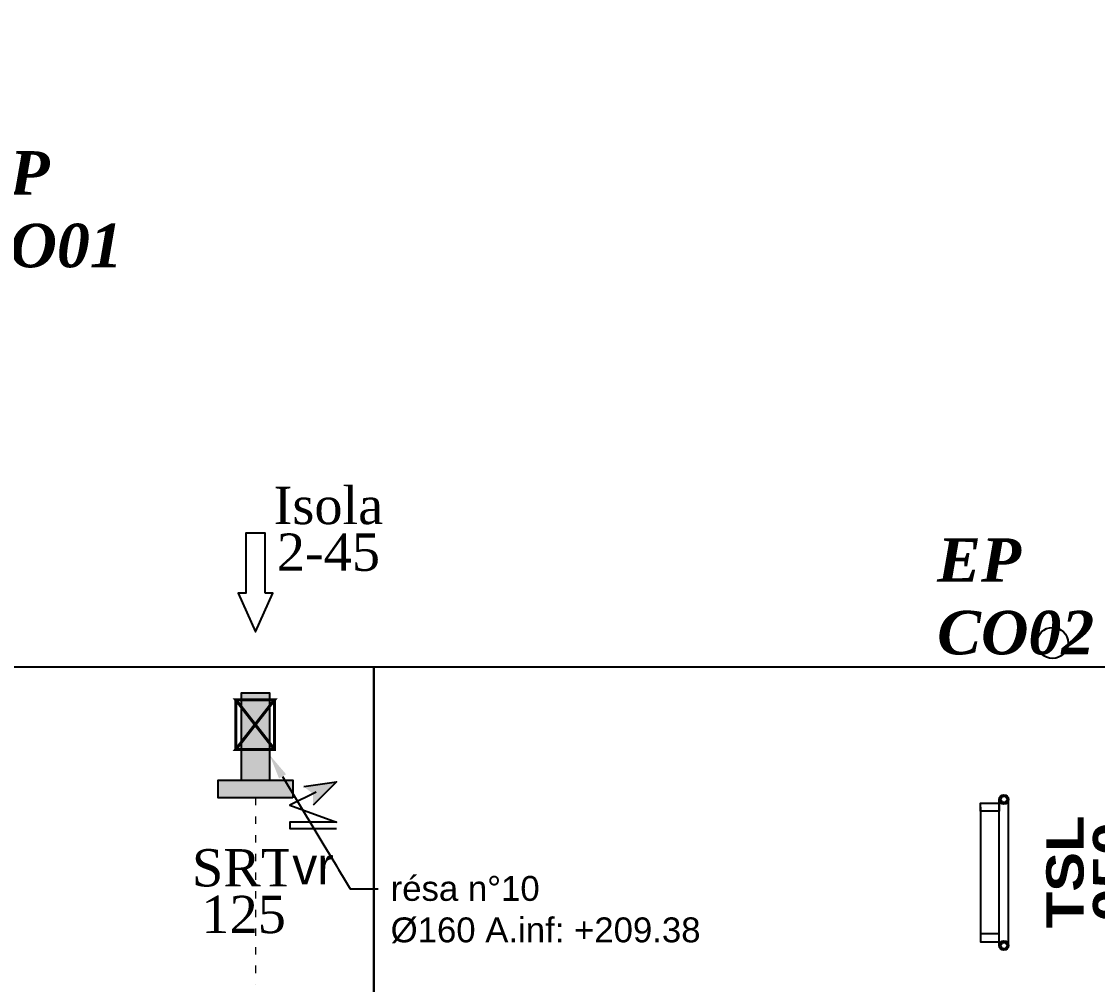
# Model space of a CAD drawing. Header units: millimetres. Extents: x 459337 to 526921, y -375392 to -289779.
# Drawn here: x 468394 to 471856, y -322152 to -319056 of the extents above; entities that cross this region are included whole.
import ezdxf
from ezdxf import colors
from ezdxf.entities.mleader import LeaderData, LeaderLine
from ezdxf.math import Vec2, Vec3

# ---------------------------------------------------------------- set-up
doc = ezdxf.new("R2010")
doc.units = ezdxf.units.MM
doc.linetypes.add('ACAD_ISO03W100', pattern=[30, 12, -18])
doc.layers.add('_GAZELEC-RESERVATION', color=1, linetype='Continuous', lineweight=18)
doc.layers.add('_GAZELEC-RESERVATION 2', color=132, linetype='Continuous', lineweight=18)
for name, color, linetype in [('prlm-CHAUFF-CONV', 20, 'Continuous'), ('prlm-EAU-EPEXT', 145, 'Continuous'), ('prlm-ELEC-CFO', 201, 'Continuous'), ('prlm-MOD-PB', 123, 'Continuous'), ('prlm-VMC', 93, 'Continuous')]:
    doc.layers.add(name, color=color, linetype=linetype)
doc.layers.add('prlm-ZEROPLOT', color=254, linetype='Continuous', plot=False)
doc.styles.add('prlm-chauff-rad', font='ariblk.ttf', dxfattribs={"height": 12})
doc.styles.add('prlm-eau-ep', font='timesbi.ttf', dxfattribs={"height": 18})
doc.styles.add('prlm-elec-cfo', font='comic.ttf', dxfattribs={"height": 12})
doc.styles.add('prlm-vmc', font='pala.ttf', dxfattribs={"height": 14})
doc.styles.get("Standard").update_dxf_attribs({"font": 'arial.ttf'})

# ---------------------------------------------------------------- blocks, each defined once
blk = doc.blocks.new('xi.EA-Ma')
at = {"layer": 'prlm-MOD-PB'}
blk.add_hatch(color=0, dxfattribs=at).paths.add_polyline_path([(-4.65, 0), (-4.65, -28), (4.65, -28), (4.65, 0)])
at = {"layer": 'prlm-VMC', "linetype": 'ByBlock'}
blk.add_hatch(color=0, dxfattribs=at).paths.add_polyline_path([(-12, 5.6), (12, 5.6), (12, 0), (-12, 0)])
at = {"layer": 'prlm-MOD-PB', "color": 0, "linetype": 'ByBlock', "lineweight": -2, "flags": 128}
blk.add_lwpolyline([(-4.65, 0), (-4.65, -28), (4.65, -28), (4.65, 0)], close=True, dxfattribs=at)
at = {"layer": 'prlm-VMC', "color": 0, "linetype": 'ByBlock', "flags": 128}
for points in [[(-12, 5.6), (12, 5.6), (12, 0), (-12, 0)], [(-3.09, -60.19), (-3.09, -79.51), (3.09, -79.51), (3.09, -60.19), (5.59, -60.19), (0, -47.69), (-5.59, -60.19)]]:
    blk.add_lwpolyline(points, close=True, dxfattribs=at)
at = {"layer": 'prlm-ZEROPLOT', "color": 250, "linetype": 'ACAD_ISO03W100', "lineweight": 0, "ltscale": 0.2}
blk.add_lwpolyline([(0, 5.6), (0, 65.6)], dxfattribs=at)
blk = doc.blocks.new('xi.epext')
at = {"layer": 'prlm-EAU-EPEXT', "color": 0, "linetype": 'ByBlock', "lineweight": -2}
blk.add_circle((0, 0), 5, dxfattribs=at)
blk = doc.blocks.new('xi.VR')
at = {"layer": 'prlm-ELEC-CFO', "lineweight": 5}
blk.add_hatch(color=0, dxfattribs=at).paths.add_polyline_path([(-3, 6), (-0.1, 3.7), (0, 0), (7.5, 7.5)])
at = {"layer": 'prlm-ELEC-CFO', "color": 0}
for points in [[(-3, 6), (7.5, 7.5), (0, 0)], [(0.95, 4.23), (-7.5, 0), (7.5, -5.5), (-7.5, -5.5), (-7.5, -7.5), (7.5, -7.5)]]:
    blk.add_lwpolyline(points, dxfattribs=at)
blk = doc.blocks.new('xi.tsl-050-050')
at = {"layer": 'prlm-CHAUFF-CONV', "linetype": 'ByBlock', "lineweight": -2}
h = blk.add_hatch(color=0, dxfattribs=at)
edge = h.paths.add_edge_path()
edge.add_arc((-23.5, 7.5), 1.5, 0, 360)
edge = h.paths.add_edge_path(flags=17)
edge.add_arc((-23.5, 7.5), 1, 0, 360)
edge = h.paths.add_edge_path()
edge.add_arc((23.5, 7.5), 1.5, 0, 360)
edge = h.paths.add_edge_path(flags=17)
edge.add_arc((23.5, 7.5), 1, 0, 360)
at = {"layer": 'prlm-CHAUFF-CONV', "color": 0, "linetype": 'ByBlock', "lineweight": -2, "flags": 128}
for points in [[(23.5, 9), (-23.5, 9)], [(23.5, 6), (-23.5, 6)]]:
    blk.add_lwpolyline(points, dxfattribs=at)
at = {"layer": 'prlm-CHAUFF-CONV', "color": 0, "linetype": 'ByBlock', "lineweight": -2}
for points in [[(-19.73, 0), (-22.27, 0), (-22.27, 6), (-19.73, 6)], [(19.73, 0), (22.27, 0), (22.27, 6), (19.73, 6)]]:
    blk.add_lwpolyline(points, close=True, dxfattribs=at)
for centre, radius in [((-23.5, 7.5), 1.5), ((-23.5, 7.5), 1), ((23.5, 7.5), 1.5), ((23.5, 7.5), 1)]:
    blk.add_circle(centre, radius, dxfattribs=at)
at = {"layer": 'prlm-ZEROPLOT', "linetype": 'ByBlock', "lineweight": -2, "flags": 128}
blk.add_lwpolyline([(-21, 0), (21, 0)], dxfattribs=at)

msp = doc.modelspace()

# ---------------------------------------------------------------- linework, layer by layer
at = {"layer": '_GAZELEC-RESERVATION 2', "const_width": 10}
msp.add_lwpolyline([(469145.434, -321396.992), (469082.934, -321396.992), (469082.924, -321236.996), (469207.924, -321236.996), (469207.934, -321396.988), (469082.934, -321396.988), (469207.924, -321236.996), (469082.924, -321237.004), (469207.934, -321396.988)], dxfattribs=at)
at = {"layer": 'prlm-ELEC-CFO', "lineweight": 13}
msp.add_spline([(471490.021, -323123.004), (471764.276, -323537.23), (472517.573, -323588.207), (472643.123, -322254.338), (473082.546, -321995.532), (473584.744, -321901.42)], degree=3, dxfattribs=at)
at = {"layer": 'prlm-ZEROPLOT'}
msp.add_lwpolyline([(469527.686, -321131.532), (476621.209, -321131.532), (476621.209, -324327.425), (469527.686, -324327.425)], close=True, dxfattribs=at)

# ---------------------------------------------------------------- block references
at = {"layer": 'prlm-CHAUFF-CONV', "xscale": 10, "yscale": 10, "zscale": 10, "rotation": 269.9999933324853}
msp.add_blockref('xi.tsl-050-050', (471479.782, -321792.417), dxfattribs=at)
at = {"layer": 'prlm-EAU-EPEXT', "xscale": 10, "yscale": 10, "zscale": 10}
msp.add_blockref('xi.epext', (471711.427, -321054.186), dxfattribs=at)
at = {"layer": 'prlm-ELEC-CFO', "xscale": 10, "yscale": 10, "zscale": 10}
msp.add_blockref('xi.VR', (469331.935, -321575.969), dxfattribs=at)

# ---------------------------------------------------------------- texts
at = {"layer": 'prlm-EAU-EPEXT', "char_height": 140, "attachment_point": 1, "style": 'prlm-eau-ep'}
for s, insert in [('EP CO01', (468213.758, -319472.951)), ('EP CO02', (471339.948, -320717.628))]:
    msp.add_mtext_dynamic_manual_height_columns(s, width=91.58378, gutter_width=75, heights=[0], dxfattribs=dict(at, insert=insert))
at = {"layer": 'prlm-VMC', "insert": (469108.29, -321717.204), "char_height": 120, "width": 236.73962, "attachment_point": 2, "line_spacing_factor": 0.75, "style": 'prlm-vmc', "bg_fill": 3, "box_fill_scale": 1.1, "bg_fill_color": 256, "bg_fill_transparency": 0}
msp.add_mtext('SRT 125', dxfattribs=at)

# ---------------------------------------------------------------- leaders
at = {"layer": '_GAZELEC-RESERVATION', "color": 6}
ml = msp.add_multileader_mtext('Standard', dxfattribs=at)
ml.set_content('résa n°11\\P%%C160 A.inf: +209.54', color=6)
ml.set_leader_properties()
ml.build(insert=Vec2(0, 0))
ml.multileader.update_dxf_attribs({"has_text_frame": 1, "arrow_head_size": 80, "scale": 20})
ctx = ml.context
ctx.base_point, ctx.scale, ctx.char_height, ctx.arrow_head_size, ctx.landing_gap_size, ctx.plane_origin = Vec3(465979.323, -319550.345), 20, 80, 80, 40, Vec3(460271.578, -319351.968)
notes = []
notes.append((ctx, [(0, (1, 1, 0), (467136.508, -319550.345), (-1, 0), 89.845, [(0, [(467402.622, -319056.185)], 0, [])])]))
ctx.mtext.insert, ctx.mtext.width, ctx.mtext.flow_direction = Vec3(466019.323, -319508.736), 1568.85041, 5
for ctx, leaders in notes:
    for number, flags, end, landing, length, lines in leaders:
        leader = LeaderData()
        leader.index, (leader.has_last_leader_line, leader.has_dogleg_vector, leader.attachment_direction) = number, flags
        leader.last_leader_point, leader.dogleg_vector, leader.dogleg_length = Vec3(end), Vec3(landing), length
        for number, points, colour, breaks in lines:
            line = LeaderLine()
            line.index, line.vertices, line.color, line.breaks = number, Vec3.list(points), colors.encode_raw_color(colour), breaks
            leader.lines.append(line)
        ctx.leaders.append(leader)

# ---------------------------------------------------------------- next in the draw order: linework, layer by layer
at = {"layer": 'prlm-ZEROPLOT'}
msp.add_lwpolyline([(460621.21, -321131.531), (469527.686, -321131.532), (469527.685, -324328.007), (476621.311, -324326.844), (476621.306, -365259.844), (469151.204, -365259.843), (469146.405, -363469.761), (460621.204, -363469.76)], close=True, dxfattribs=at)

# ---------------------------------------------------------------- next in the draw order: block references
at = {"layer": 'prlm-VMC', "xscale": 10, "yscale": 10, "zscale": 10, "rotation": 179.9999933320866}
msp.add_blockref('xi.EA-Ma', (469146.577, -321495.97), dxfattribs=at)

# ---------------------------------------------------------------- next in the draw order: texts
at = {"layer": 'prlm-CHAUFF-CONV', "lineweight": 20, "insert": (471902.088, -321790.556), "char_height": 120, "width": 328.23602, "attachment_point": 5, "rotation": 89.999993, "line_spacing_factor": 0.75, "style": 'prlm-chauff-rad', "bg_fill": 3, "box_fill_scale": 1.1, "bg_fill_color": 256, "bg_fill_transparency": 0}
msp.add_mtext('TSL\\P050\\P050', dxfattribs=at)
at = {"layer": 'prlm-ELEC-CFO', "lineweight": 20, "insert": (469331.935, -321770.3), "char_height": 120, "attachment_point": 5, "line_spacing_factor": 0.8, "style": 'prlm-elec-cfo', "bg_fill": 3, "box_fill_scale": 1.1, "bg_fill_color": 256, "bg_fill_transparency": 0}
msp.add_mtext('vr', dxfattribs=at)
at = {"layer": 'prlm-VMC', "linetype": 'ByBlock', "lineweight": -2, "insert": (469381.151, -320552.263), "char_height": 120, "width": 236.73962, "attachment_point": 2, "line_spacing_factor": 0.75, "style": 'prlm-vmc', "bg_fill": 3, "box_fill_scale": 1.1, "bg_fill_color": 256, "bg_fill_transparency": 0}
msp.add_mtext('Isola\\P2-45', dxfattribs=at)

# ---------------------------------------------------------------- next in the draw order: leaders
at = {"layer": '_GAZELEC-RESERVATION', "color": 6}
ml = msp.add_multileader_mtext('Standard', dxfattribs=at)
ml.set_content('résa n°10\\P%%C160 A.inf: +209.38', color=6)
ml.set_leader_properties()
ml.build(insert=Vec2(0, 0))
ml.multileader.update_dxf_attribs({"has_text_frame": 1, "arrow_head_size": 80, "scale": 20})
ctx = ml.context
ctx.base_point, ctx.scale, ctx.char_height, ctx.arrow_head_size, ctx.landing_gap_size, ctx.plane_origin = Vec3(469541.414, -321845.159), 20, 80, 80, 40, Vec3(463834.16, -321646.782)
notes = []
notes.append((ctx, [(1, (1, 1, 0), (469451.569, -321845.159), (1, 0), 89.845, [(0, [(469192.186, -321414.751)], 0, [])])]))
ctx.mtext.insert, ctx.mtext.width, ctx.mtext.flow_direction = Vec3(469581.414, -321803.55), 1568.85041, 5
for ctx, leaders in notes:
    for number, flags, end, landing, length, lines in leaders:
        leader = LeaderData()
        leader.index, (leader.has_last_leader_line, leader.has_dogleg_vector, leader.attachment_direction) = number, flags
        leader.last_leader_point, leader.dogleg_vector, leader.dogleg_length = Vec3(end), Vec3(landing), length
        for number, points, colour, breaks in lines:
            line = LeaderLine()
            line.index, line.vertices, line.color, line.breaks = number, Vec3.list(points), colors.encode_raw_color(colour), breaks
            leader.lines.append(line)
        ctx.leaders.append(leader)

doc.saveas('drawing.dxf')
